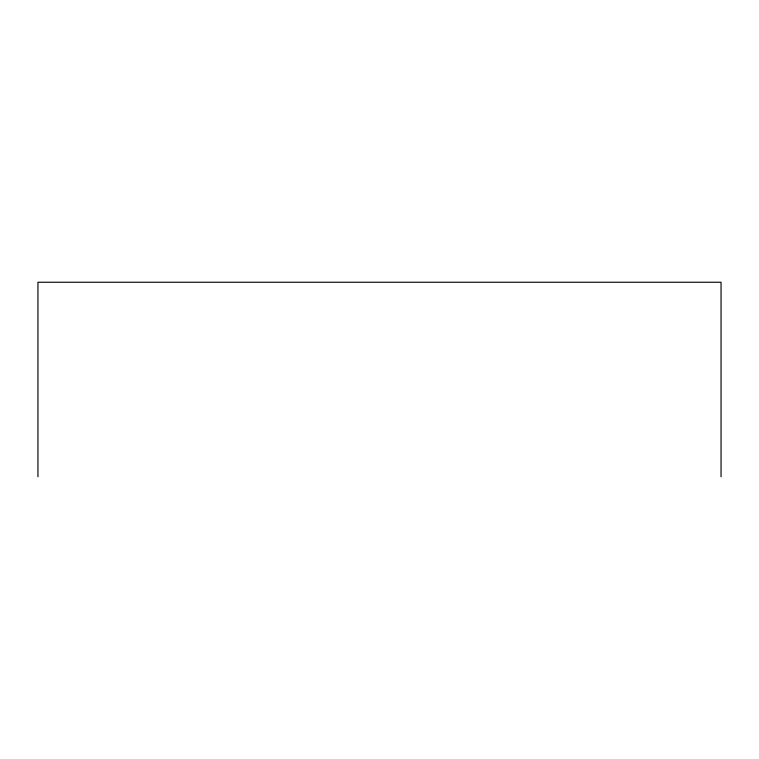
<?xml version="1.0" encoding="UTF-8"?>
<svg xmlns="http://www.w3.org/2000/svg" width="759" height="759" viewBox="0 0 759 759"><rect width="100%" height="100%" fill="white"/><g stroke="black" fill="none" stroke-linecap="round" stroke-linejoin="round"><path stroke-width="1.14" d="M721.05 476.756L721.05 282.244L37.95 282.244L37.95 476.756"/></g></svg>
